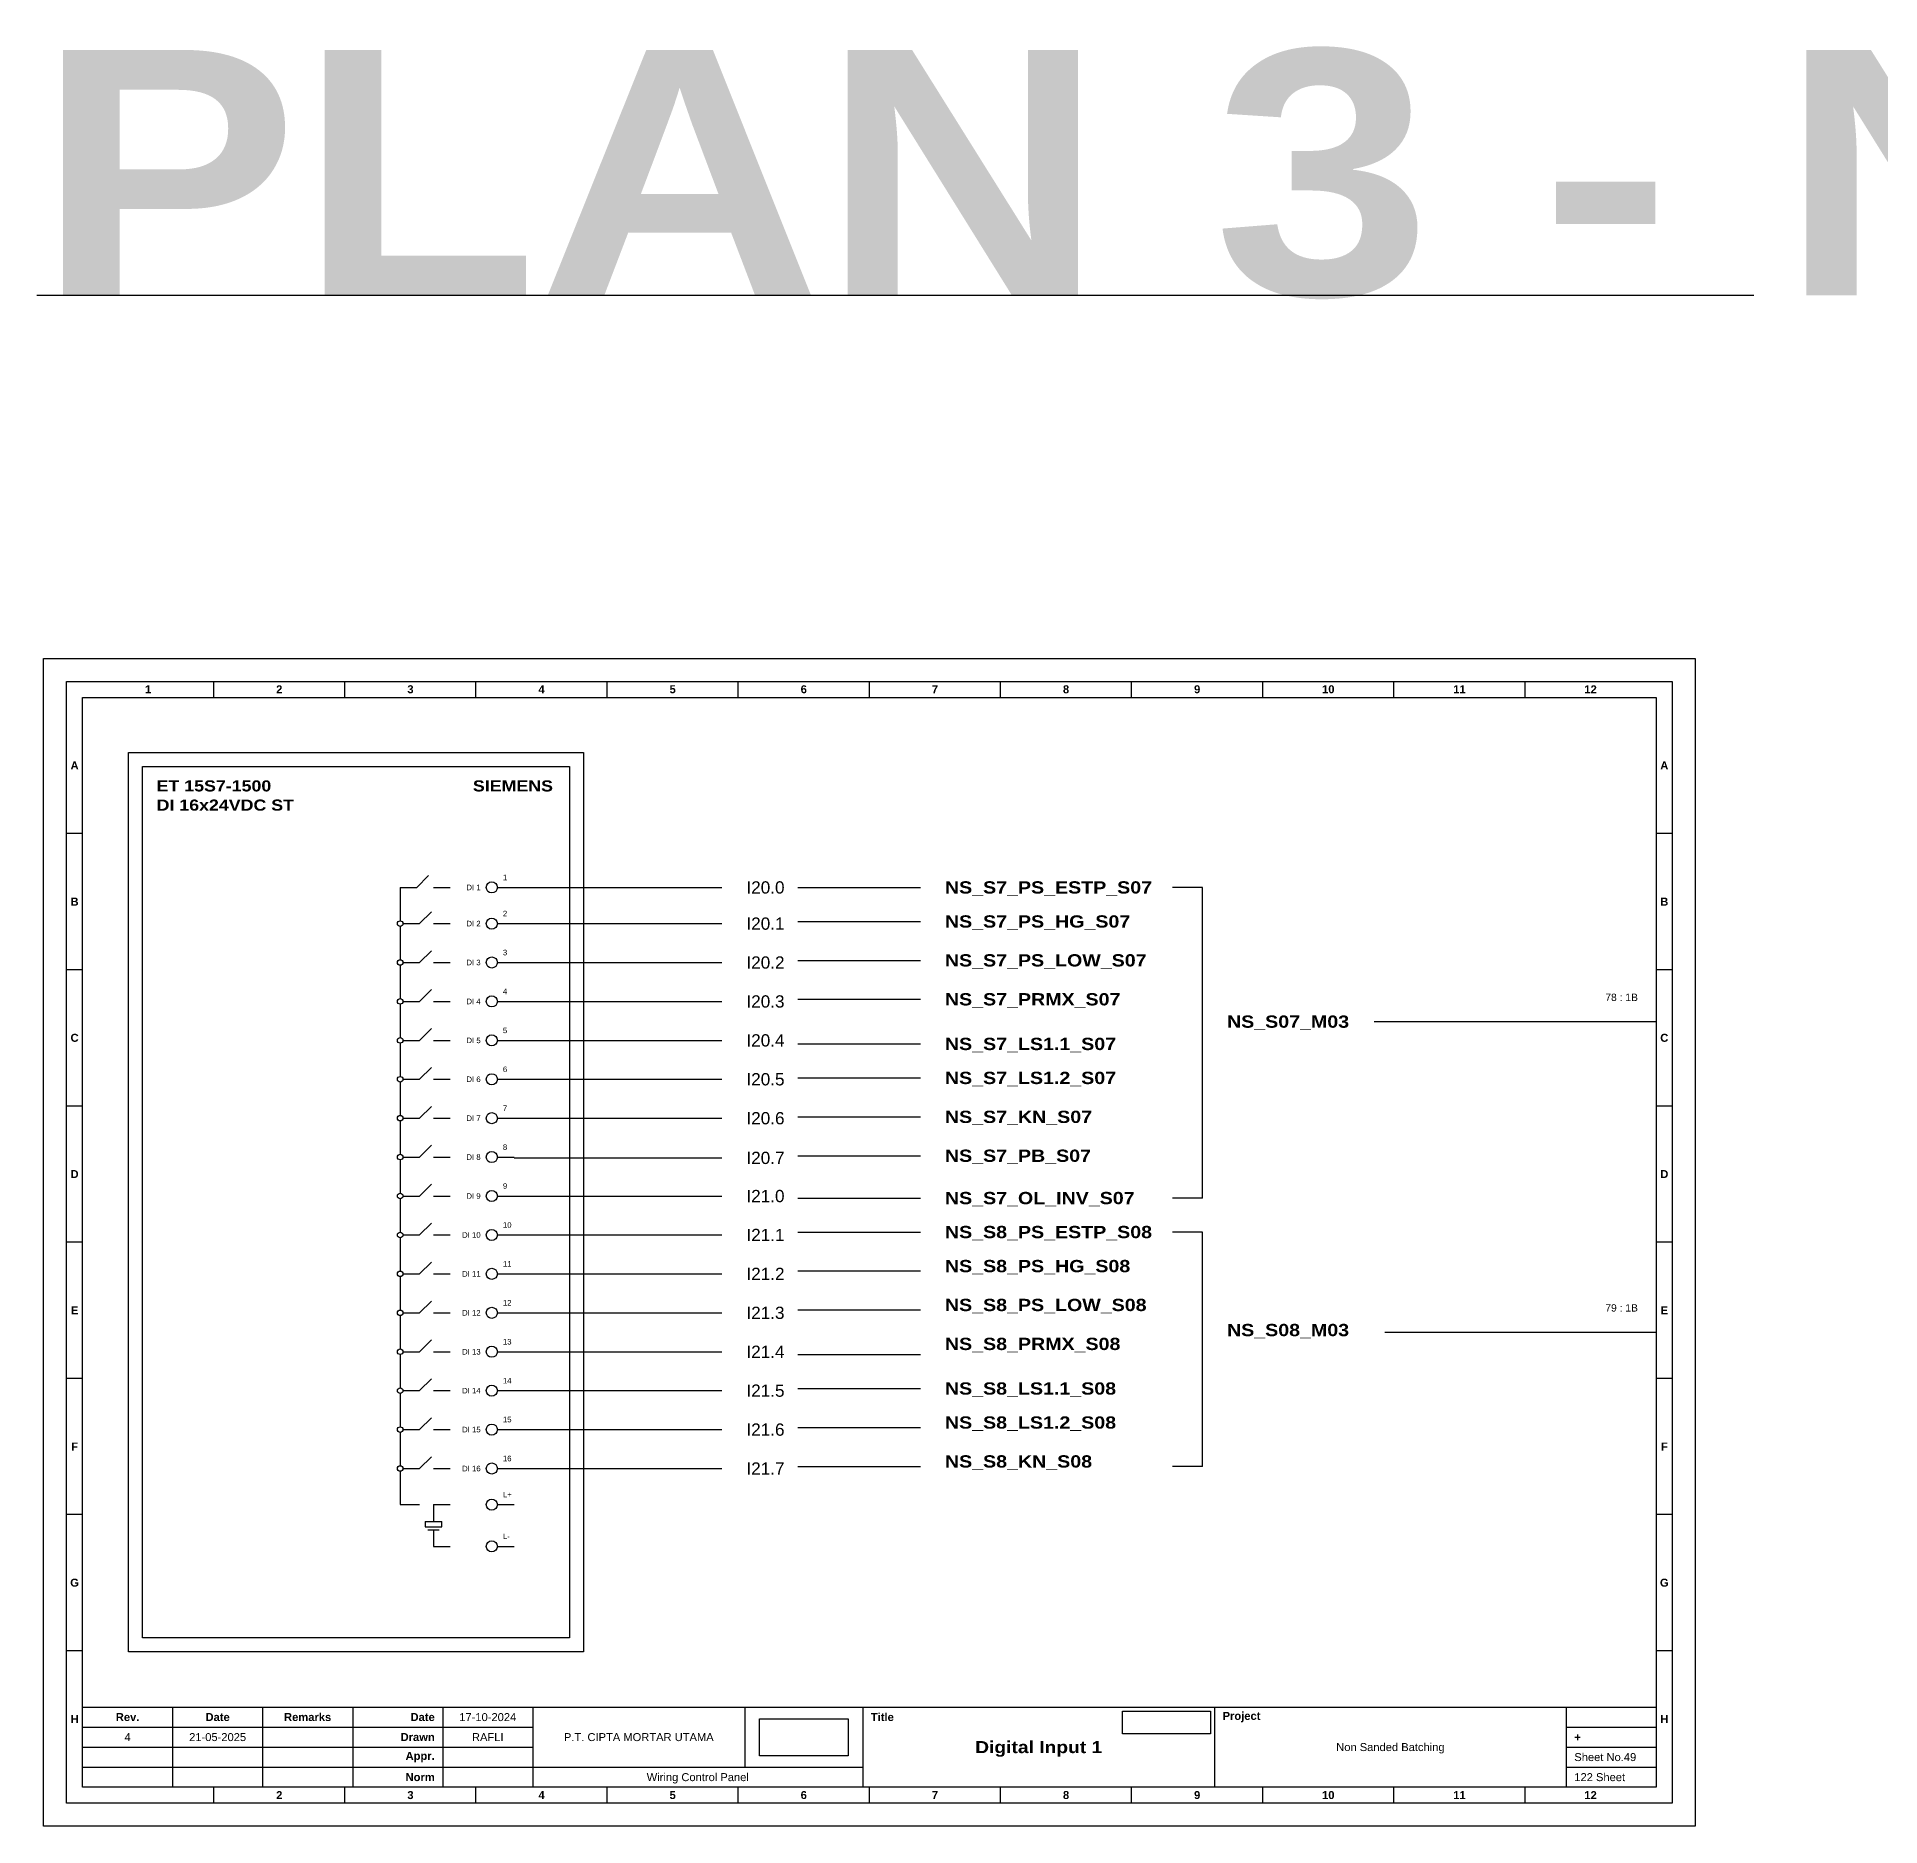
# Model space of a CAD drawing. Header units: centimetres. Extents: x 960 to 2473, y 652 to 2370.
# Drawn here: x 959.7 to 1260.2, y 2077.9 to 2369.7 of the extents above; entities that cross this region are included whole.
import ezdxf
from ezdxf.enums import TextEntityAlignment as Align

# ---------------------------------------------------------------- set-up
doc = ezdxf.new("R2010")
doc.units = ezdxf.units.CM
doc.header["$MEASUREMENT"] = 0
doc.styles.add('Bold', font='ariblk.ttf', dxfattribs={"height": 25.4})
doc.styles.get("Standard").update_dxf_attribs({"font": 'arial.ttf'})
picture_1 = doc.add_image_def('image1.png', size_in_pixel=(2048, 847))
picture_2 = doc.add_image_def('image2.png', size_in_pixel=(2092, 542))

# ---------------------------------------------------------------- blocks, each defined once
blk = doc.blocks.new('KOP MU PROJECT')
at = {"color": 6, "ltscale": 50}
for p, q in [((27.74, 184.05), (27.74, 186.66)), ((49.13, 184.05), (49.13, 186.66)), ((70.51, 184.05), (70.51, 186.66)), ((91.89, 184.05), (91.89, 186.66)), ((113.27, 184.05), (113.27, 186.66)), ((134.66, 184.05), (134.66, 186.66)), ((156.04, 184.05), (156.04, 186.66)), ((177.42, 184.05), (177.42, 186.66)), ((198.8, 184.05), (198.8, 186.66)), ((220.19, 184.05), (220.19, 186.66)), ((241.57, 184.05), (241.57, 186.66)), ((6.36, 161.84), (3.75, 161.84)), ((265.59, 161.84), (262.98, 161.84)), ((6.36, 139.63), (3.75, 139.63)), ((265.59, 139.63), (262.98, 139.63)), ((6.36, 117.42), (3.75, 117.42)), ((265.59, 117.42), (262.98, 117.42)), ((6.36, 95.22), (3.75, 95.22)), ((265.59, 95.22), (262.98, 95.22)), ((6.36, 73.01), (3.75, 73.01)), ((265.59, 73.01), (262.98, 73.01)), ((6.36, 50.8), (3.75, 50.8)), ((265.59, 50.8), (262.98, 50.8)), ((6.36, 28.59), (3.75, 28.59)), ((265.59, 28.59), (262.98, 28.59)), ((27.74, 3.75), (27.74, 6.36)), ((49.13, 3.75), (49.13, 6.36)), ((70.51, 3.75), (70.51, 6.36)), ((91.89, 3.75), (91.89, 6.36)), ((113.27, 3.75), (113.27, 6.36)), ((134.66, 3.75), (134.66, 6.36)), ((156.04, 3.75), (156.04, 6.36)), ((177.42, 3.75), (177.42, 6.36)), ((198.8, 3.75), (198.8, 6.36)), ((220.19, 3.75), (220.19, 6.36)), ((241.57, 3.75), (241.57, 6.36))]:
    blk.add_line(p, q, dxfattribs=at)
at = {"ltscale": 50}
for p, q in [((6.36, 19.41), (262.98, 19.41)), ((21.04, 19.41), (21.04, 6.36)), ((35.72, 19.41), (35.72, 6.36)), ((50.41, 19.41), (50.41, 6.36)), ((65.09, 19.41), (65.09, 6.36)), ((79.77, 19.41), (79.77, 6.36)), ((114.35, 19.41), (114.35, 9.62)), ((133.6, 19.41), (133.6, 6.36)), ((190.95, 19.41), (190.95, 6.36)), ((248.3, 19.41), (248.3, 6.36)), ((6.36, 16.15), (79.77, 16.15)), ((248.3, 16.15), (262.98, 16.15)), ((6.36, 12.89), (79.77, 12.89)), ((248.3, 12.89), (262.98, 12.89)), ((6.36, 9.62), (133.6, 9.62)), ((248.3, 9.62), (262.98, 9.62))]:
    blk.add_line(p, q, dxfattribs=at)
at = {"color": 1, "ltscale": 50}
blk.add_lwpolyline([(269.34, 0), (0, 0), (0, 190.41), (269.34, 190.41)], close=True, dxfattribs=at)
at = {"color": 6, "ltscale": 50}
for points in [[(265.59, 3.75), (3.75, 3.75), (3.75, 186.66), (265.59, 186.66)], [(262.98, 6.36), (6.36, 6.36), (6.36, 184.05), (262.98, 184.05)]]:
    blk.add_lwpolyline(points, close=True, dxfattribs=at)
at = {"ltscale": 50, "char_height": 1.305, "attachment_point": 4}
for s, width, heights, insert in [('\\pxqc;{\\fArial|b1|i0|c0|p34;1}', 21.3825, [2.51], (6.36, 185.36)), ('\\pxqc;{\\fArial|b1|i0|c0|p34;2}', 21.3825, [2.51], (27.74, 185.36)), ('\\pxqc;{\\fArial|b1|i0|c0|p34;3}', 21.3825, [2.51], (49.13, 185.36)), ('\\pxqc;{\\fArial|b1|i0|c0|p34;4}', 21.3825, [2.51], (70.51, 185.36)), ('\\pxqc;{\\fArial|b1|i0|c0|p34;5}', 21.3825, [2.51], (91.89, 185.36)), ('\\pxqc;{\\fArial|b1|i0|c0|p34;6}', 21.3825, [2.51], (113.27, 185.36)), ('\\pxqc;{\\fArial|b1|i0|c0|p34;7}', 21.3825, [2.51], (134.66, 185.36)), ('\\pxqc;{\\fArial|b1|i0|c0|p34;8}', 21.3825, [2.51], (156.04, 185.36)), ('\\pxqc;{\\fArial|b1|i0|c0|p34;9}', 21.3825, [2.51], (177.42, 185.36)), ('\\pxqc;{\\fArial|b1|i0|c0|p34;10}', 21.3825, [2.51], (198.8, 185.36)), ('\\pxqc;{\\fArial|b1|i0|c0|p34;11}', 21.3825, [2.51], (220.19, 185.36)), ('\\pxqc;{\\fArial|b1|i0|c0|p34;12}', 21.3825, [2.51], (241.57, 185.36)), ('\\pxqc;{\\fArial|b1|i0|c0|p34;A}', 2.61, [2.51], (3.75, 172.95)), ('\\pxqc;{\\fArial|b1|i0|c0|p34;A}', 2.61, [2.51], (262.98, 172.95)), ('\\pxqc;{\\fArial|b1|i0|c0|p34;B}', 2.61, [2.51], (3.75, 150.74)), ('\\pxqc;{\\fArial|b1|i0|c0|p34;B}', 2.61, [2.51], (262.98, 150.74)), ('\\pxqc;{\\fArial|b1|i0|c0|p34;C}', 2.61, [2.51], (3.75, 128.53)), ('\\pxqc;{\\fArial|b1|i0|c0|p34;C}', 2.61, [2.51], (262.98, 128.53)), ('\\pxqc;{\\fArial|b1|i0|c0|p34;D}', 2.61, [2.51], (3.75, 106.32)), ('\\pxqc;{\\fArial|b1|i0|c0|p34;D}', 2.61, [2.51], (262.98, 106.32)), ('\\pxqc;{\\fArial|b1|i0|c0|p34;E}', 2.61, [2.51], (3.75, 84.11)), ('\\pxqc;{\\fArial|b1|i0|c0|p34;E}', 2.61, [2.51], (262.98, 84.11)), ('\\pxqc;{\\fArial|b1|i0|c0|p34;F}', 2.61, [2.51], (3.75, 61.9)), ('\\pxqc;{\\fArial|b1|i0|c0|p34;F}', 2.61, [2.51], (262.98, 61.9)), ('\\pxqc;{\\fArial|b1|i0|c0|p34;G}', 2.61, [2.51], (3.75, 39.69)), ('\\pxqc;{\\fArial|b1|i0|c0|p34;G}', 2.61, [2.51], (262.98, 39.69)), ('\\pxqc;{\\fArial|b1|i0|c0|p34;H}', 2.61, [2.51], (3.75, 17.47)), ('\\pxqc;{\\fArial|b1|i0|c0|p34;Rev.}', 14.6811, [2.88], (6.36, 17.78)), ('\\pxqc;{\\fArial|b1|i0|c0|p34;Date}', 14.6811, [2.88], (21.04, 17.78)), ('\\pxqc;{\\fArial|b1|i0|c0|p34;Remarks}', 14.6811, [2.88], (35.72, 17.78)), ('\\pxqr;{\\fArial|b1|i0|c0|p34;Date}', 13.3761, [2.88], (50.41, 17.78)), ('\\pxql;{\\fArial|b1|i0|c0|p34;Title}', 50.2419, [2.88], (134.9, 17.78)), ('\\pxql;{\\fArial|b1|i0|c0|p34;Project}', 50.2419, [2.88], (192.25, 17.78)), ('\\pxqc;{\\fArial|b1|i0|c0|p34;H}', 2.61, [2.51], (262.98, 17.47)), ('\\pxqr;{\\fArial|b1|i0|c0|p34;Drawn}', 13.3761, [2.88], (50.41, 14.52)), ('\\pxqr;{\\fArial|b1|i0|c0|p34;Appr.}', 13.3761, [2.88], (50.41, 11.26)), ('\\pxql;{\\fArial|b1|i0|c0|p34;+}', 14.6811, [2.88], (249.61, 14.52)), ('\\pxqr;{\\fArial|b1|i0|c0|p34;Norm}', 13.3761, [2.88], (50.41, 7.99)), ('\\pxqc;{\\fArial|b1|i0|c0|p34;2}', 21.3825, [2.51], (27.74, 5.06)), ('\\pxqc;{\\fArial|b1|i0|c0|p34;3}', 21.3825, [2.51], (49.13, 5.06)), ('\\pxqc;{\\fArial|b1|i0|c0|p34;4}', 21.3825, [2.51], (70.51, 5.06)), ('\\pxqc;{\\fArial|b1|i0|c0|p34;5}', 21.3825, [2.51], (91.89, 5.06)), ('\\pxqc;{\\fArial|b1|i0|c0|p34;6}', 21.3825, [2.51], (113.27, 5.06)), ('\\pxqc;{\\fArial|b1|i0|c0|p34;7}', 21.3825, [2.51], (134.66, 5.06)), ('\\pxqc;{\\fArial|b1|i0|c0|p34;8}', 21.3825, [2.51], (156.04, 5.06)), ('\\pxqc;{\\fArial|b1|i0|c0|p34;9}', 21.3825, [2.51], (177.42, 5.06)), ('\\pxqc;{\\fArial|b1|i0|c0|p34;10}', 21.3825, [2.51], (198.8, 5.06)), ('\\pxqc;{\\fArial|b1|i0|c0|p34;11}', 21.3825, [2.51], (220.19, 5.06)), ('\\pxqc;{\\fArial|b1|i0|c0|p34;12}', 21.3825, [2.51], (241.57, 5.06))]:
    blk.add_mtext_dynamic_manual_height_columns(s, width=width, gutter_width=0.0326, heights=heights, dxfattribs=dict(at, insert=insert))
at = {"ltscale": 50}
for tag, p in [('DATECREATED', (72.43, 17.78)), ('REV', (13.7, 14.52)), ('REVDATE', (28.38, 14.52)), ('REMARKS', (43.06, 14.52)), ('DRAWN', (72.43, 14.52)), ('COMPANY', (97.06, 14.52)), ('PROJECT', (219.62, 12.89)), ('APPR', (72.43, 11.26)), ('DESCRIPTION', (162.27, 10.03)), ('NORM', (72.43, 7.99)), ('DRAWINGCATEGORY', (106.68, 7.99))]:
    blk.add_attdef(tag, text='', height=1.3, dxfattribs=at).set_placement(p, align=Align.MIDDLE_CENTER)
at = {"ltscale": 50, "style": 'Bold'}
blk.add_attdef('TITLE', text='', height=1.96, dxfattribs=at).set_placement((162.27, 12.89), align=Align.MIDDLE_CENTER)
at = {"ltscale": 50}
for tag, p in [('SHEETNUMBER', (249.61, 11.26)), ('TOTALSHEET', (249.61, 7.99))]:
    blk.add_attdef(tag, text='', height=1.3, dxfattribs=at).set_placement(p, align=Align.MIDDLE_LEFT)
image = blk.add_image(picture_2, insert=(175.94, 15.04), size_in_units=(14.36, 3.72), dxfattribs=at)
image.dxf.flags = 15
image = blk.add_image(picture_1, insert=(116.72, 11.48), size_in_units=(14.5, 6), dxfattribs=at)
image.dxf.flags = 15

msp = doc.modelspace()

# ---------------------------------------------------------------- linework, layer by layer
at = {"ltscale": 500}
msp.add_line((959.67, 2327.52), (1239.67, 2327.52), dxfattribs=at)
at = {"ltscale": 50}
for p, q in [((1018.9, 2230.97), (1021.62, 2230.97)), ((1018.9, 2230.97), (1018.9, 2225.53)), ((1021.62, 2230.97), (1023.54, 2232.89)), ((1024.34, 2230.97), (1027.06, 2230.97)), ((1018.9, 2224.62), (1018.9, 2219.18)), ((1019.35, 2225.07), (1022.07, 2225.07)), ((1022.07, 2225.07), (1024, 2227)), ((1024.34, 2225.07), (1027.06, 2225.07)), ((1018.9, 2218.27), (1018.9, 2212.83)), ((1019.35, 2218.73), (1022.07, 2218.73)), ((1022.07, 2218.73), (1024, 2220.65)), ((1024.34, 2218.73), (1027.06, 2218.73)), ((1019.35, 2212.38), (1022.07, 2212.38)), ((1022.07, 2212.38), (1024, 2214.3)), ((1024.34, 2212.38), (1027.06, 2212.38)), ((1018.9, 2211.93), (1018.9, 2206.49)), ((1022.07, 2206.03), (1024, 2207.96)), ((1018.9, 2205.58), (1018.9, 2200.14)), ((1019.35, 2206.03), (1022.07, 2206.03)), ((1024.34, 2206.03), (1027.06, 2206.03)), ((1022.07, 2199.69), (1024, 2201.61)), ((1018.9, 2199.23), (1018.9, 2193.79)), ((1019.35, 2199.69), (1022.07, 2199.69)), ((1024.34, 2199.69), (1027.06, 2199.69)), ((1022.07, 2193.34), (1024, 2195.26)), ((1018.9, 2192.89), (1018.9, 2187.45)), ((1019.35, 2193.34), (1022.07, 2193.34)), ((1024.34, 2193.34), (1027.06, 2193.34)), ((1022.07, 2187), (1024, 2188.92)), ((1018.9, 2186.54), (1018.9, 2181.1)), ((1019.35, 2187), (1022.07, 2187)), ((1024.34, 2187), (1027.06, 2187)), ((1022.07, 2180.65), (1024, 2182.57)), ((1018.9, 2180.2), (1018.9, 2174.76)), ((1019.35, 2180.65), (1022.07, 2180.65)), ((1024.34, 2180.65), (1027.06, 2180.65)), ((1022.07, 2174.3), (1024, 2176.23)), ((1018.9, 2173.85), (1018.9, 2168.41)), ((1019.35, 2174.3), (1022.07, 2174.3)), ((1024.34, 2174.3), (1027.06, 2174.3)), ((1018.9, 2167.5), (1018.9, 2162.06)), ((1019.35, 2167.96), (1022.07, 2167.96)), ((1022.07, 2167.96), (1024, 2169.88)), ((1024.34, 2167.96), (1027.06, 2167.96)), ((1018.9, 2161.16), (1018.9, 2155.72)), ((1019.35, 2161.61), (1022.07, 2161.61)), ((1022.07, 2161.61), (1024, 2163.53)), ((1024.34, 2161.61), (1027.06, 2161.61)), ((1019.35, 2155.26), (1022.07, 2155.26)), ((1022.07, 2155.26), (1024, 2157.19)), ((1024.34, 2155.26), (1027.06, 2155.26)), ((1018.9, 2154.81), (1018.9, 2149.37)), ((1022.07, 2148.92), (1024, 2150.84)), ((1018.9, 2148.46), (1018.9, 2143.02)), ((1019.35, 2148.92), (1022.07, 2148.92)), ((1024.34, 2148.92), (1027.06, 2148.92)), ((1022.07, 2142.57), (1024, 2144.49)), ((1018.9, 2142.12), (1018.9, 2136.68)), ((1019.35, 2142.57), (1022.07, 2142.57)), ((1024.34, 2142.57), (1027.06, 2142.57)), ((1022.07, 2136.22), (1024, 2138.15)), ((1018.9, 2135.77), (1018.9, 2130.33)), ((1019.35, 2136.22), (1022.07, 2136.22)), ((1024.34, 2136.22), (1027.06, 2136.22)), ((1018.9, 2130.33), (1022.07, 2130.33)), ((1024.34, 2130.33), (1027.06, 2130.33)), ((1024.34, 2130.33), (1024.34, 2127.61)), ((1022.98, 2127.61), (1025.7, 2127.61)), ((1022.98, 2127.61), (1022.98, 2126.71)), ((1022.98, 2126.71), (1025.7, 2126.71)), ((1023.43, 2126.25), (1025.25, 2126.25)), ((1024.34, 2126.25), (1024.34, 2123.53)), ((1025.7, 2126.71), (1025.7, 2127.61)), ((1024.34, 2123.53), (1027.06, 2123.53))]:
    msp.add_line(p, q, dxfattribs=at)
at = {"color": 6, "ltscale": 50}
for p, q in [((1034.75, 2230.97), (1037.47, 2230.97)), ((1034.75, 2225.07), (1037.47, 2225.07)), ((1034.75, 2218.73), (1037.47, 2218.73)), ((1034.75, 2212.38), (1037.47, 2212.38)), ((1034.75, 2206.03), (1037.47, 2206.03)), ((1034.75, 2199.69), (1037.47, 2199.69)), ((1034.75, 2193.34), (1037.47, 2193.34)), ((1034.75, 2187), (1037.47, 2187)), ((1034.75, 2180.65), (1037.47, 2180.65)), ((1034.75, 2174.3), (1037.47, 2174.3)), ((1034.75, 2167.96), (1037.47, 2167.96)), ((1034.75, 2161.61), (1037.47, 2161.61)), ((1034.75, 2155.26), (1037.47, 2155.26)), ((1034.75, 2148.92), (1037.47, 2148.92)), ((1034.75, 2142.57), (1037.47, 2142.57)), ((1034.75, 2136.22), (1037.47, 2136.22)), ((1034.75, 2130.33), (1037.47, 2130.33)), ((1034.75, 2123.53), (1037.47, 2123.53))]:
    msp.add_line(p, q, dxfattribs=at)
at = {"color": 146, "ltscale": 50, "true_color": 0x105689}
for p, q in [((1037.47, 2230.97), (1071.37, 2230.97)), ((1083.74, 2230.97), (1103.74, 2230.97)), ((1149.74, 2230.97), (1144.87, 2230.97)), ((1149.74, 2180.32), (1149.74, 2230.97)), ((1037.47, 2225.07), (1071.37, 2225.07)), ((1083.74, 2225.42), (1103.74, 2225.42)), ((1037.47, 2218.73), (1071.37, 2218.73)), ((1083.74, 2219.08), (1103.74, 2219.08)), ((1037.47, 2212.38), (1071.37, 2212.38)), ((1083.74, 2212.73), (1103.74, 2212.73)), ((1177.74, 2209.09), (1223.74, 2209.09)), ((1037.47, 2206.03), (1071.37, 2206.03)), ((1083.74, 2205.45), (1103.74, 2205.45)), ((1037.47, 2199.69), (1071.37, 2199.69)), ((1083.74, 2199.91), (1103.74, 2199.91)), ((1037.47, 2193.34), (1071.37, 2193.34)), ((1083.74, 2193.56), (1103.74, 2193.56)), ((1037.47, 2186.87), (1071.37, 2186.87)), ((1083.74, 2187.22), (1103.74, 2187.22)), ((1037.47, 2180.65), (1071.37, 2180.65)), ((1083.74, 2180.32), (1103.74, 2180.32)), ((1149.74, 2180.32), (1144.87, 2180.32)), ((1037.47, 2174.3), (1071.37, 2174.3)), ((1083.74, 2174.78), (1103.74, 2174.78)), ((1149.74, 2174.78), (1144.87, 2174.78)), ((1149.74, 2136.57), (1149.74, 2174.78)), ((1037.47, 2167.96), (1071.37, 2167.96)), ((1083.74, 2168.43), (1103.74, 2168.43)), ((1037.47, 2161.61), (1071.37, 2161.61)), ((1083.74, 2162.09), (1103.74, 2162.09)), ((1179.49, 2158.45), (1223.74, 2158.45)), ((1037.47, 2155.26), (1071.37, 2155.26)), ((1083.74, 2154.81), (1103.74, 2154.81)), ((1083.74, 2149.27), (1103.74, 2149.27)), ((1037.47, 2148.92), (1071.37, 2148.92)), ((1037.47, 2142.57), (1071.37, 2142.57)), ((1083.74, 2142.92), (1103.74, 2142.92)), ((1037.47, 2136.22), (1071.37, 2136.22)), ((1083.74, 2136.57), (1103.74, 2136.57)), ((1149.74, 2136.57), (1144.87, 2136.57))]:
    msp.add_line(p, q, dxfattribs=at)
at = {"ltscale": 50}
msp.add_lwpolyline([(974.62, 2252.96), (1048.81, 2252.96), (1048.81, 2106.33), (974.62, 2106.33)], close=True, dxfattribs=at)
at = {"color": 6, "ltscale": 50}
msp.add_lwpolyline([(976.89, 2250.69), (1046.54, 2250.69), (1046.54, 2108.59), (976.89, 2108.59)], close=True, dxfattribs=at)
at = {"color": 6, "ltscale": 500}
for centre in [(1033.85, 2230.97), (1033.85, 2225.07), (1033.85, 2218.73), (1033.85, 2212.38), (1033.85, 2206.03), (1033.85, 2199.69), (1033.85, 2193.34), (1033.85, 2187), (1033.85, 2180.65), (1033.85, 2174.3), (1033.85, 2167.96), (1033.85, 2161.61), (1033.85, 2155.26), (1033.85, 2148.92), (1033.85, 2142.57), (1033.85, 2136.22), (1033.85, 2130.33), (1033.85, 2123.53)]:
    msp.add_circle(centre, 0.907, dxfattribs=at)
at = {"ltscale": 500}
for centre in [(1018.9, 2225.07), (1018.9, 2218.73), (1018.9, 2212.38), (1018.9, 2206.03), (1018.9, 2199.69), (1018.9, 2193.34), (1018.9, 2187), (1018.9, 2180.65), (1018.9, 2174.3), (1018.9, 2167.96), (1018.9, 2161.61), (1018.9, 2155.26), (1018.9, 2148.92), (1018.9, 2142.57), (1018.9, 2136.22)]:
    msp.add_circle(centre, 0.453, dxfattribs=at)

# ---------------------------------------------------------------- block references
msp.add_blockref('KOP MU PROJECT', (960.76, 2077.91)).add_auto_attribs({'TITLE': 'Digital Input 1', 'PROJECT': 'Non Sanded Batching', 'COMPANY': 'P.T. CIPTA MORTAR UTAMA', 'DRAWINGCATEGORY': 'Wiring Control Panel', 'DRAWN': 'RAFLI', 'DATECREATED': '17-10-2024', 'REVDATE': '21-05-2025', 'REV': '4', 'SHEETNUMBER': 'Sheet No.49', 'TOTALSHEET': '122 Sheet'})

# ---------------------------------------------------------------- texts
at = {"ltscale": 500, "style": 'Bold'}
msp.add_text('PLAN 3 - Non Sanded Batching', height=40, dxfattribs=at).set_placement((959.67, 2327.52))
for s, p in [('ET 15S7-1500', (979.19, 2248.43)), ('DI 16x24VDC ST', (979.19, 2245.3))]:
    msp.add_text(s, height=1.8132, dxfattribs=at).set_placement(p, align=Align.TOP_LEFT)
msp.add_text('SIEMENS', height=1.813, dxfattribs=at).set_placement((1043.82, 2248.43), align=Align.TOP_RIGHT)
at = {"ltscale": 500}
for s, p in [('DI 1', (1032.03, 2230.97)), ('DI 2', (1032.03, 2225.07)), ('DI 3', (1032.03, 2218.73)), ('DI 4', (1032.03, 2212.38)), ('DI 5', (1032.03, 2206.03)), ('DI 6', (1032.03, 2199.69)), ('DI 7', (1032.03, 2193.34)), ('DI 8', (1032.03, 2187)), ('DI 9', (1032.03, 2180.65)), ('DI 10', (1032.03, 2174.3)), ('DI 11', (1032.03, 2167.96)), ('DI 12', (1032.03, 2161.61)), ('DI 13', (1032.03, 2155.26)), ('DI 14', (1032.03, 2148.92)), ('DI 15', (1032.03, 2142.57)), ('DI 16', (1032.03, 2136.22))]:
    msp.add_text(s, height=0.907, dxfattribs=at).set_placement(p, align=Align.MIDDLE_RIGHT)
for s, p in [('1', (1035.66, 2231.87)), ('2', (1035.66, 2225.98)), ('3', (1035.66, 2219.63)), ('4', (1035.66, 2213.29)), ('5', (1035.66, 2206.94)), ('6', (1035.66, 2200.59)), ('7', (1035.66, 2194.25)), ('8', (1035.66, 2187.9)), ('9', (1035.66, 2181.56)), ('10', (1035.66, 2175.21)), ('11', (1035.66, 2168.86)), ('12', (1035.66, 2162.52)), ('13', (1035.66, 2156.17)), ('14', (1035.66, 2149.82)), ('15', (1035.66, 2143.48)), ('16', (1035.66, 2137.13)), ('L+', (1035.66, 2131.24)), ('L-', (1035.66, 2124.44))]:
    msp.add_text(s, height=0.907, dxfattribs=at).set_placement(p, align=Align.BOTTOM_LEFT)
for s, p in [('I20.0', (1075.37, 2230.97)), ('I20.1', (1075.37, 2225.07)), ('I20.2', (1075.37, 2218.73)), ('I20.3', (1075.37, 2212.38)), ('I20.4', (1075.37, 2206.03)), ('I20.5', (1075.37, 2199.69)), ('I20.6', (1075.37, 2193.34)), ('I20.7', (1075.37, 2186.87)), ('I21.0', (1075.37, 2180.65)), ('I21.1', (1075.37, 2174.3)), ('I21.2', (1075.37, 2167.96)), ('I21.3', (1075.37, 2161.61)), ('I21.4', (1075.37, 2155.26)), ('I21.5', (1075.37, 2148.92)), ('I21.6', (1075.37, 2142.57)), ('I21.7', (1075.37, 2136.22))]:
    msp.add_text(s, height=2, dxfattribs=at).set_placement(p, align=Align.MIDDLE_LEFT)
at = {"ltscale": 500, "style": 'Bold'}
for s, p in [('NS_S7_PS_ESTP_S07', (1107.74, 2230.97)), ('NS_S7_PS_HG_S07', (1107.74, 2225.42)), ('NS_S7_PS_LOW_S07', (1107.74, 2219.08)), ('NS_S7_PRMX_S07', (1107.74, 2212.73)), ('NS_S07_M03', (1153.74, 2209.09)), ('NS_S7_LS1.1_S07', (1107.74, 2205.45)), ('NS_S7_LS1.2_S07', (1107.74, 2199.91)), ('NS_S7_KN_S07', (1107.74, 2193.56)), ('NS_S7_PB_S07', (1107.74, 2187.22)), ('NS_S7_OL_INV_S07', (1107.74, 2180.32)), ('NS_S8_PS_ESTP_S08', (1107.74, 2174.78)), ('NS_S8_PS_HG_S08', (1107.74, 2169.23)), ('NS_S8_PS_LOW_S08', (1107.74, 2162.89)), ('NS_S08_M03', (1153.74, 2158.8)), ('NS_S8_PRMX_S08', (1107.74, 2156.54)), ('NS_S8_LS1.1_S08', (1107.74, 2149.27)), ('NS_S8_LS1.2_S08', (1107.74, 2143.72)), ('NS_S8_KN_S08', (1107.74, 2137.38))]:
    msp.add_text(s, height=2, dxfattribs=at).set_placement(p, align=Align.MIDDLE_LEFT)
at = {"ltscale": 500}
for s, p in [('78 : 1B', (1220.74, 2212.09)), ('79 : 1B', (1220.74, 2161.45))]:
    msp.add_text(s, height=1.2, dxfattribs=at).set_placement(p, align=Align.BOTTOM_RIGHT)

doc.saveas('drawing.dxf')
